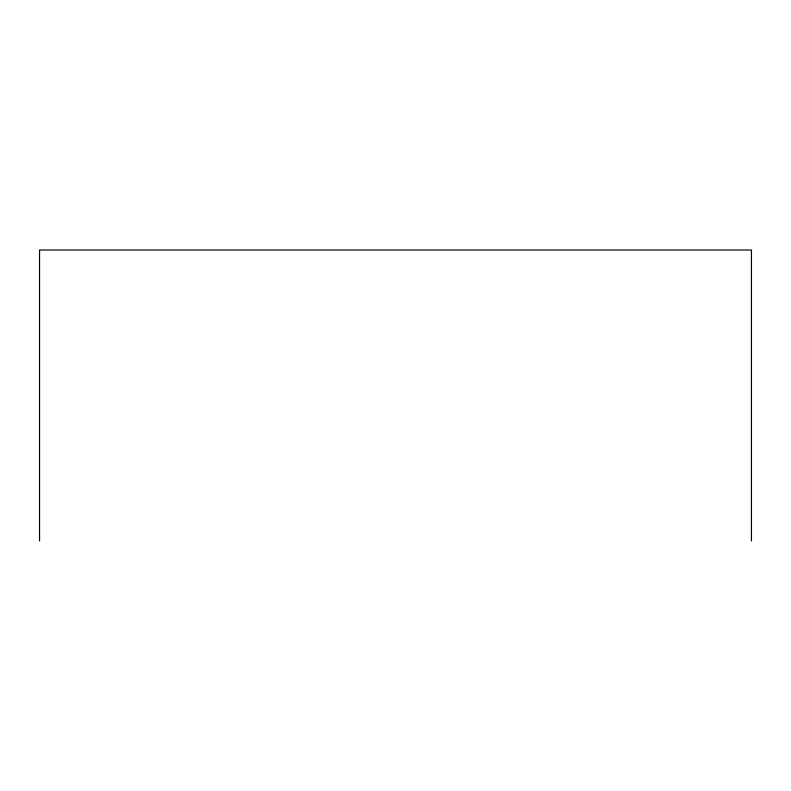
<?xml version="1.0" encoding="UTF-8"?>
<svg xmlns="http://www.w3.org/2000/svg" width="791" height="791" viewBox="0 0 791 791"><rect width="100%" height="100%" fill="white"/><g stroke="black" fill="none" stroke-linecap="round" stroke-linejoin="round"><path stroke-width="1.19" d="M751.45 540.975L751.45 250.025L39.55 250.025L39.55 540.975"/></g></svg>
